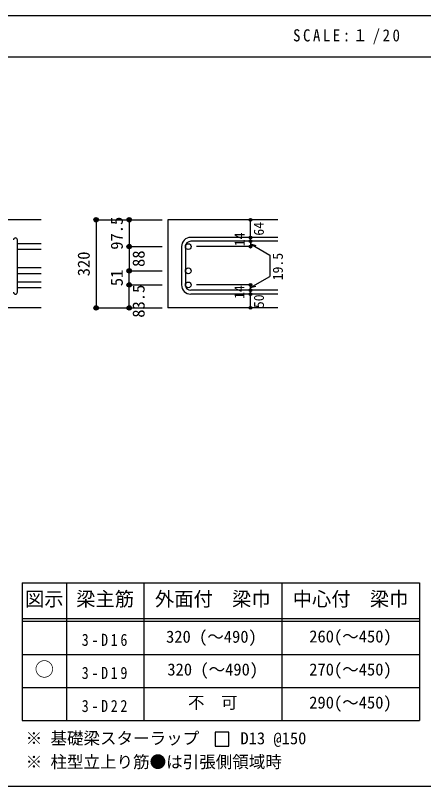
# Model space of a CAD drawing. Units: millimetres at full size, sheet at 1:20; some dimension numbers follow another scale. Extents: x -3982 to 3969, y -2797 to 2801.
# Drawn here: x 940 to 2422, y 2 to 2801 of the extents above; entities that cross this region are included whole.
import ezdxf
from ezdxf.enums import TextEntityAlignment as Align

# ---------------------------------------------------------------- set-up
doc = ezdxf.new("R2010")
doc.units = ezdxf.units.MM
doc.header["$LTSCALE"] = 20
doc.header["$PDMODE"] = 32
doc.header["$PDSIZE"] = 10
for name, color, linetype in [('6-1_躯体線', 2, 'Continuous'), ('6-5_梁主筋', 7, 'Continuous'), ('6-6_S.T.P.', 7, 'Continuous'), ('6-7_文字', 7, 'Continuous'), ('6-D_寸法', 4, 'Continuous'), ('6-E_枠', 7, 'Continuous'), ('F-0_枠', 6, 'Continuous')]:
    doc.layers.add(name, color=color, linetype=linetype)
doc.styles.add('ＭＳ ゴシック', font='')
doc.styles.get('ＭＳ ゴシック').set_extended_font_data('MS Gothic')

msp = doc.modelspace()

# ---------------------------------------------------------------- linework, layer by layer
at = {"layer": '6-1_躯体線'}
for p, q in [((1033.29, 2059.12), (103.29, 2059.12)), ((1893.29, 2059.12), (1493.29, 2059.12)), ((1493.29, 2059.12), (1493.29, 1739.12)), ((1033.29, 1739.12), (633.29, 1739.12)), ((1893.29, 1739.12), (1493.29, 1739.12))]:
    msp.add_line(p, q, dxfattribs=at)
at = {"layer": '6-5_梁主筋'}
for p, q in [((1033.29, 1972.12), (947.29, 1972.12)), ((1033.29, 1951.12), (947.29, 1951.12)), ((1033.29, 1884.12), (947.29, 1884.12)), ((1033.29, 1863.12), (947.29, 1863.12)), ((1033.29, 1833.12), (947.29, 1833.12)), ((1033.29, 1812.12), (947.29, 1812.12))]:
    msp.add_line(p, q, dxfattribs=at)
at = {"layer": '6-5_梁主筋', "color": 3}
for centre in [(1567.79, 1961.62), (1567.79, 1873.62), (1567.79, 1822.62)]:
    msp.add_circle(centre, 10.5, dxfattribs=at)
at = {"layer": '6-6_S.T.P.'}
for p, q in [((1893.29, 1995.12), (1576.79, 1995.12)), ((947.29, 1796.12), (947.29, 1985.74)), ((1543.29, 1961.62), (1543.29, 1822.62)), ((1557.29, 1961.62), (1557.29, 1822.62)), ((1893.29, 1981.12), (1576.79, 1981.12)), ((1893.29, 1803.12), (1576.79, 1803.12)), ((1893.29, 1789.12), (1576.79, 1789.12))]:
    msp.add_line(p, q, dxfattribs=at)
for centre, radius, start, end in [((940.29, 1986.12), 7, 0, 180), ((1576.79, 1961.62), 33.5, 90, 180), ((1576.79, 1961.62), 19.5, 90, 180), ((1576.79, 1822.62), 33.5, 180, 270), ((1576.79, 1822.62), 19.5, 180, 270), ((940.29, 1796.12), 7, 180, 0)]:
    msp.add_arc(centre, radius, start, end, dxfattribs=at)
at = {"layer": '6-7_文字'}
msp.add_lwpolyline([(1664.8, 148.9), (1714.8, 148.9), (1714.8, 198.9), (1664.8, 198.9)], close=True, dxfattribs=at)
at = {"layer": '6-D_寸法'}
for p, q in [((1233.29, 2059.12), (1353.29, 2059.12)), ((1233.29, 2059.12), (1233.29, 1739.12)), ((1233.29, 2059.12), (1353.29, 2059.12)), ((1353.29, 2059.12), (1473.29, 2059.12)), ((1353.29, 2059.12), (1353.29, 1961.62)), ((1353.29, 2059.12), (1473.29, 2059.12)), ((1793.29, 1995.12), (1793.29, 2059.12)), ((1793.29, 1981.12), (1793.29, 1995.12)), ((1353.29, 1961.62), (1473.29, 1961.62)), ((1353.29, 1961.62), (1353.29, 1873.62)), ((1793.29, 1961.62), (1597.2, 1961.62)), ((1793.29, 1981.12), (1793.29, 1961.62)), ((1793.29, 1971.37), (1863.35, 1930.93)), ((1793.29, 1971.37), (1812.61, 1966.2)), ((1863.35, 1930.93), (1863.35, 1853.32)), ((1353.29, 1873.62), (1473.29, 1873.62)), ((1793.29, 1812.87), (1863.35, 1853.32)), ((1353.29, 1739.12), (1353.29, 1822.62)), ((1353.29, 1822.62), (1473.29, 1822.62)), ((1793.29, 1822.62), (1597.2, 1822.62)), ((1793.29, 1803.12), (1793.29, 1822.62)), ((1793.29, 1812.87), (1812.61, 1818.05)), ((1793.29, 1789.12), (1793.29, 1803.12)), ((1793.29, 1739.12), (1793.29, 1789.12)), ((1233.29, 1739.12), (1353.29, 1739.12)), ((1353.29, 1739.12), (1473.29, 1739.12))]:
    msp.add_line(p, q, dxfattribs=at)
msp.add_lwpolyline([(1353.29, 1822.62), (1353.29, 1873.62), (1473.29, 1873.62)], dxfattribs=at)
for centre, radius in [((1233.29, 2059.12), 8), ((1233.29, 2059.12), 7.2), ((1233.29, 2059.12), 6.4), ((1233.29, 2059.12), 5.6), ((1233.29, 2059.12), 4.8), ((1233.29, 2059.12), 4), ((1233.29, 2059.12), 3.2), ((1233.29, 2059.12), 2.4), ((1233.29, 2059.12), 1.6), ((1233.29, 2059.12), 0.8), ((1353.29, 2059.12), 8), ((1353.29, 2059.12), 7.2), ((1353.29, 2059.12), 6.4), ((1353.29, 2059.12), 5.6), ((1353.29, 2059.12), 4.8), ((1353.29, 2059.12), 4), ((1353.29, 2059.12), 3.2), ((1353.29, 2059.12), 2.4), ((1353.29, 2059.12), 1.6), ((1353.29, 2059.12), 0.8), ((1793.29, 2059.12), 4), ((1793.29, 2059.12), 3.6), ((1793.29, 2059.12), 3.2), ((1793.29, 2059.12), 2.8), ((1793.29, 2059.12), 2.4), ((1793.29, 2059.12), 2), ((1793.29, 2059.12), 1.6), ((1793.29, 2059.12), 1.2), ((1793.29, 2059.12), 0.8), ((1793.29, 2059.12), 0.4), ((1793.29, 1995.12), 4), ((1793.29, 1995.12), 3.6), ((1793.29, 1995.12), 3.2), ((1793.29, 1995.12), 2.8), ((1793.29, 1995.12), 2.4), ((1793.29, 1995.12), 2), ((1793.29, 1995.12), 1.6), ((1793.29, 1995.12), 1.2), ((1793.29, 1995.12), 0.8), ((1793.29, 1995.12), 0.4), ((1353.29, 1961.62), 8), ((1353.29, 1961.62), 7.2), ((1353.29, 1961.62), 6.4), ((1353.29, 1961.62), 5.6), ((1353.29, 1961.62), 4.8), ((1353.29, 1961.62), 4), ((1353.29, 1961.62), 3.2), ((1353.29, 1961.62), 2.4), ((1353.29, 1961.62), 1.6), ((1353.29, 1961.62), 0.8), ((1793.29, 1981.12), 4), ((1793.29, 1961.62), 4), ((1793.29, 1981.12), 3.6), ((1793.29, 1961.62), 3.6), ((1793.29, 1981.12), 3.2), ((1793.29, 1961.62), 3.2), ((1793.29, 1981.12), 2.8), ((1793.29, 1961.62), 2.8), ((1793.29, 1981.12), 2.4), ((1793.29, 1961.62), 2.4), ((1793.29, 1981.12), 2), ((1793.29, 1961.62), 2), ((1793.29, 1981.12), 1.6), ((1793.29, 1961.62), 1.6), ((1793.29, 1981.12), 1.2), ((1793.29, 1961.62), 1.2), ((1793.29, 1981.12), 0.8), ((1793.29, 1961.62), 0.8), ((1793.29, 1981.12), 0.4), ((1793.29, 1961.62), 0.4), ((1353.29, 1873.62), 8), ((1353.29, 1873.62), 7.2), ((1353.29, 1873.62), 6.4), ((1353.29, 1873.62), 5.6), ((1353.29, 1873.62), 4.8), ((1353.29, 1873.62), 4), ((1353.29, 1873.62), 3.2), ((1353.29, 1873.62), 2.4), ((1353.29, 1873.62), 1.6), ((1353.29, 1873.62), 0.8), ((1353.29, 1822.62), 8), ((1353.29, 1822.62), 7.2), ((1353.29, 1822.62), 6.4), ((1353.29, 1822.62), 5.6), ((1353.29, 1822.62), 4.8), ((1353.29, 1822.62), 4), ((1353.29, 1822.62), 3.2), ((1353.29, 1822.62), 2.4), ((1353.29, 1822.62), 1.6), ((1353.29, 1822.62), 0.8), ((1793.29, 1822.62), 4), ((1793.29, 1822.62), 3.6), ((1793.29, 1822.62), 3.2), ((1793.29, 1822.62), 2.8), ((1793.29, 1822.62), 2.4), ((1793.29, 1822.62), 2), ((1793.29, 1822.62), 1.6), ((1793.29, 1822.62), 1.2), ((1793.29, 1822.62), 0.8), ((1793.29, 1822.62), 0.4), ((1793.29, 1803.12), 4), ((1793.29, 1789.12), 4), ((1793.29, 1803.12), 3.6), ((1793.29, 1789.12), 3.6), ((1793.29, 1803.12), 3.2), ((1793.29, 1789.12), 3.2), ((1793.29, 1803.12), 2.8), ((1793.29, 1789.12), 2.8), ((1793.29, 1803.12), 2.4), ((1793.29, 1789.12), 2.4), ((1793.29, 1803.12), 2), ((1793.29, 1803.12), 1.6), ((1793.29, 1803.12), 1.2), ((1793.29, 1803.12), 0.8), ((1793.29, 1803.12), 0.4), ((1793.29, 1789.12), 2), ((1793.29, 1789.12), 1.6), ((1793.29, 1789.12), 1.2), ((1793.29, 1789.12), 0.8), ((1793.29, 1789.12), 0.4), ((1233.29, 1739.12), 8), ((1233.29, 1739.12), 7.2), ((1233.29, 1739.12), 6.4), ((1233.29, 1739.12), 5.6), ((1233.29, 1739.12), 4.8), ((1233.29, 1739.12), 4), ((1233.29, 1739.12), 3.2), ((1233.29, 1739.12), 2.4), ((1233.29, 1739.12), 1.6), ((1233.29, 1739.12), 0.8), ((1353.29, 1739.12), 8), ((1353.29, 1739.12), 7.2), ((1353.29, 1739.12), 6.4), ((1353.29, 1739.12), 5.6), ((1353.29, 1739.12), 4.8), ((1353.29, 1739.12), 4), ((1353.29, 1739.12), 3.2), ((1353.29, 1739.12), 2.4), ((1353.29, 1739.12), 1.6), ((1353.29, 1739.12), 0.8), ((1793.29, 1739.12), 4), ((1793.29, 1739.12), 3.6), ((1793.29, 1739.12), 3.2), ((1793.29, 1739.12), 2.8), ((1793.29, 1739.12), 2.4), ((1793.29, 1739.12), 2), ((1793.29, 1739.12), 1.6), ((1793.29, 1739.12), 1.2), ((1793.29, 1739.12), 0.8), ((1793.29, 1739.12), 0.4)]:
    msp.add_circle(centre, radius, dxfattribs=at)
at = {"layer": '6-D_寸法', "color": 7}
for p in [(1233.29, 2059.12), (1353.29, 2059.12), (1793.29, 2059.12), (1793.29, 1995.12), (1353.29, 1961.62), (1793.29, 1981.12), (1793.29, 1961.62), (1353.29, 1873.62), (1353.29, 1822.62), (1793.29, 1822.62), (1793.29, 1822.62), (1793.29, 1803.12), (1793.29, 1789.12), (1233.29, 1739.12), (1353.29, 1739.12), (1793.29, 1739.12)]:
    msp.add_point(p, dxfattribs=at)
at = {"layer": '6-E_枠', "color": 3}
for p, q in [((965.14, 741.85), (965.14, 241.85)), ((965.14, 741.85), (2406.83, 741.85)), ((2406.83, 741.85), (2406.83, 241.85)), ((965.14, 241.85), (2406.83, 241.85))]:
    msp.add_line(p, q, dxfattribs=at)
at = {"layer": '6-E_枠'}
for p, q in [((1125.14, 741.85), (1125.14, 241.85)), ((1406.83, 741.85), (1406.83, 241.85)), ((1906.83, 741.85), (1906.83, 241.85)), ((965.14, 611.85), (2406.83, 611.85)), ((965.14, 601.85), (2406.83, 601.85)), ((965.14, 481.85), (2406.83, 481.85)), ((965.14, 361.85), (2406.83, 361.85))]:
    msp.add_line(p, q, dxfattribs=at)
at = {"layer": 'F-0_枠'}
msp.add_line((-3981.92, 2800.77), (3969.4, 2800.77), dxfattribs=at)
at = {"layer": 'F-0_枠', "color": 2}
for p, q in [((-3981.92, 2650.77), (2482.4, 2650.77)), ((2482.4, 1.97), (-3981.92, 1.97))]:
    msp.add_line(p, q, dxfattribs=at)

# ---------------------------------------------------------------- texts
at = {"layer": '6-7_文字', "color": 2, "style": 'ＭＳ ゴシック'}
for s, p in [('図示', (975.14, 641.85)), ('梁主筋', (1160.98, 641.85)), ('外面付\u3000梁巾', (1446.83, 641.85)), ('中心付\u3000梁巾', (1946.83, 641.85)), ('○', (1010.14, 386.85))]:
    msp.add_text(s, height=51.32, dxfattribs=at).set_placement(p, align=Align.BOTTOM_LEFT)
at = {"layer": '6-7_文字', "style": 'ＭＳ ゴシック'}
for s, p in [('320 (～490)', (1487.14, 510.85)), ('260(～450)', (2006.83, 511.85)), ('320 (～490)', (1491.83, 391.85)), ('270(～450)', (2006.83, 391.85)), ('不\u3000可', (1566.83, 271.85)), ('290(～450)', (2006.83, 271.85)), ('※ 基礎梁スターラップ     D13 @150', (977.51, 142.13)), ('※ 柱型立上り筋●は引張側領域時', (977.51, 56.45))]:
    msp.add_text(s, height=43.99, dxfattribs=at).set_placement(p, align=Align.BOTTOM_LEFT)
at = {"layer": '6-7_文字', "color": 2, "insert": (1948.17, 2695.77), "char_height": 43.99, "attachment_point": 7, "style": 'ＭＳ ゴシック'}
msp.add_mtext('\\T1.34;\\W0.9;SCALE:１/20', dxfattribs=at)
at = {"layer": '6-7_文字', "char_height": 43.99, "attachment_point": 7, "style": 'ＭＳ ゴシック'}
for s, insert in [('\\T1.38;\\W0.85;3-D16', (1180.98, 511.85)), ('\\T1.38;\\W0.85;3-D19', (1180.98, 391.85)), ('\\T1.38;\\W0.85;3-D22', (1180.98, 271.85))]:
    msp.add_mtext(s, dxfattribs=dict(at, insert=insert))
at = {"layer": '6-D_寸法', "style": 'ＭＳ ゴシック'}
for s, height, p in [('97.5', 43.99, (1343.29, 1950.37)), ('64', 36.66, (1853, 2001.43)), ('14', 36.66, (1783.29, 1963.12)), ('320', 43.99, (1223.29, 1854.12)), ('88', 43.99, (1422.57, 1888)), ('19.5', 36.66, (1922.03, 1839.32)), ('51', 43.99, (1343.29, 1818.12)), ('83.5', 43.99, (1422.57, 1703.69)), ('14', 36.66, (1782.63, 1771.45)), ('50', 36.66, (1853.36, 1738.33))]:
    msp.add_text(s, height=height, rotation=90, dxfattribs=at).set_placement(p, align=Align.BOTTOM_LEFT)

doc.saveas('drawing.dxf')
